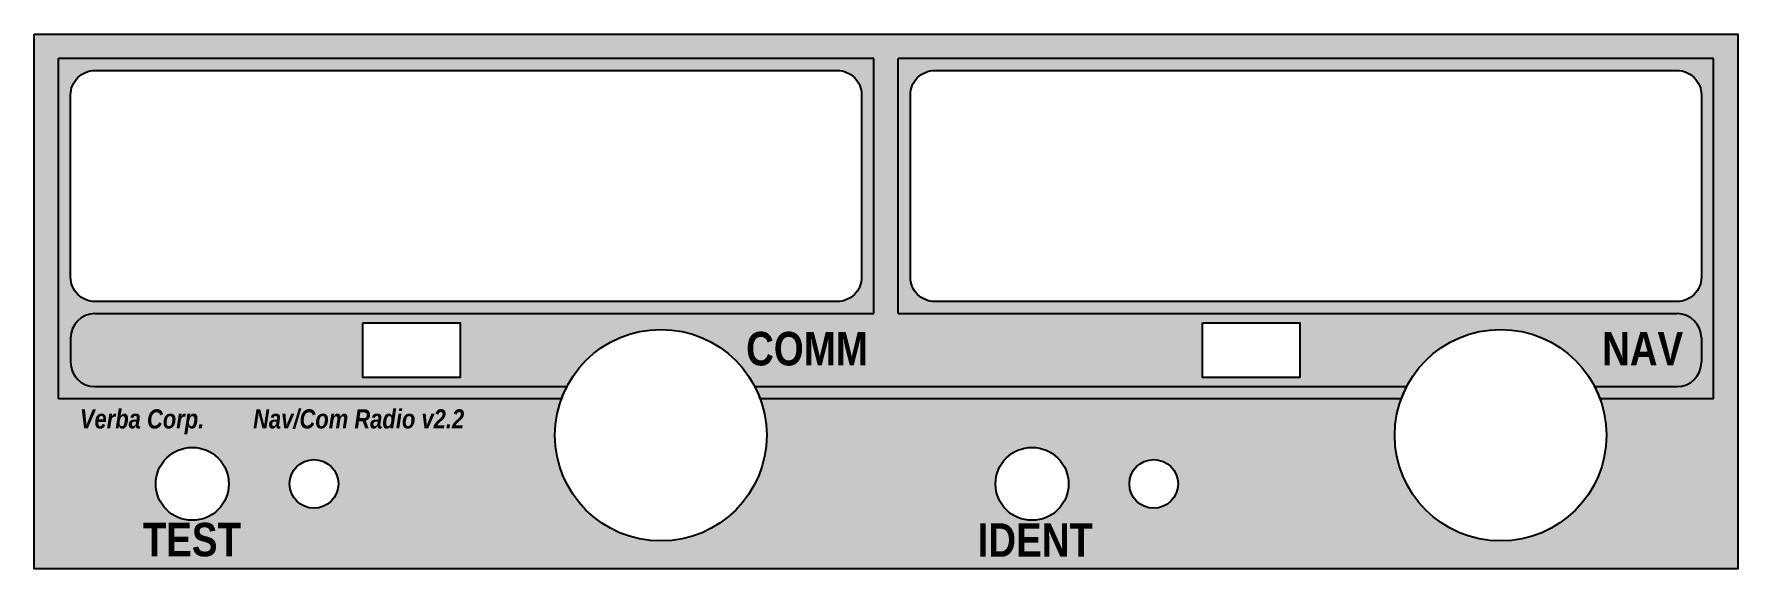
# Model space of a CAD drawing. Header units: inches. Extents: x 0 to 7, y 0 to 2.2.
import ezdxf

# ---------------------------------------------------------------- set-up
doc = ezdxf.new("R2010")
doc.units = ezdxf.units.IN
doc.layers.add('hrany', color=250, linetype='Continuous')
doc.layers.add('text', color=255, linetype='Continuous')
doc.styles.get("Standard").update_dxf_attribs({"font": 'arial.ttf'})

msp = doc.modelspace()

# ---------------------------------------------------------------- hatches: boundary and pattern name
at = {"layer": 'hrany', "lineweight": -3}
h = msp.add_hatch(color=256, dxfattribs=at)
h.dxf.hatch_style = 1
h.paths.add_polyline_path([(7, 0), (7, 2.2), (0, 2.2), (0, 0)])
h.paths.add_polyline_path([(2.14, 0.55, -1), (3.01, 0.55, -1)], flags=16)
h.paths.add_polyline_path([(1.75, 0.7875), (1.35, 0.7875), (1.35, 1.0125), (1.75, 1.0125)], flags=16)
h.paths.add_polyline_path([(1.25, 0.35, -1), (1.05, 0.35, -1)], flags=16)
h.paths.add_polyline_path([(0.25, 1.1, -0.414214), (0.15, 1.2), (0.15, 1.95, -0.414214), (0.25, 2.05), (3.3, 2.05, -0.414214), (3.4, 1.95), (3.4, 1.2, -0.414214), (3.3, 1.1)], flags=16)
h.paths.add_polyline_path([(0.8, 0.35, -1), (0.5, 0.35, -1)], flags=16)
h.paths.add_polyline_path([(3.6, 1.2), (3.6, 1.95, -0.414214), (3.7, 2.05), (6.75, 2.05, -0.414214), (6.85, 1.95), (6.85, 1.2, -0.414214), (6.75, 1.1), (3.7, 1.1, -0.414214)], flags=16)
h.paths.add_polyline_path([(4.25, 0.35, -1), (3.95, 0.35, -1)], flags=16)
h.paths.add_polyline_path([(4.7, 0.35, -1), (4.5, 0.35, -1)], flags=16)
h.paths.add_polyline_path([(4.8, 0.7875), (4.8, 1.0125), (5.2, 1.0125), (5.2, 0.7875)], flags=16)
h.paths.add_polyline_path([(5.59, 0.55, -1), (6.46, 0.55, -1)], flags=16)
at = {"layer": 'text', "lineweight": -3}
h = msp.add_hatch(color=256, dxfattribs=at)
h.dxf.hatch_style = 1
h.paths.add_polyline_path([(3.45, 2.1), (0.1, 2.1), (0.1, 0.7), (2.1667, 0.7, -0.031431), (2.1887, 0.75), (0.25, 0.75, -0.414214), (0.15, 0.85), (0.15, 0.95, -0.414214), (0.25, 1.05), (3.45, 1.05)])
h.paths.add_polyline_path([(0.25, 2.05), (3.3, 2.05, -0.414214), (3.4, 1.95), (3.4, 1.2, -0.414214), (3.3, 1.1), (0.25, 1.1, -0.414214), (0.15, 1.2), (0.15, 1.95, -0.414214)], flags=16)
h = msp.add_hatch(color=256, dxfattribs=at)
h.dxf.hatch_style = 1
h.paths.add_polyline_path([(6.9, 2.1), (3.55, 2.1), (3.55, 1.05), (6.75, 1.05, -0.414214), (6.85, 0.95), (6.85, 0.85, -0.414214), (6.75, 0.75), (6.4113, 0.75, -0.031431), (6.4333, 0.7), (6.9, 0.7)])
h.paths.add_polyline_path([(3.7, 2.05), (6.75, 2.05, -0.414214), (6.85, 1.95), (6.85, 1.2, -0.414214), (6.75, 1.1), (3.7, 1.1, -0.414214), (3.6, 1.2), (3.6, 1.95, -0.414214)], flags=16)
h = msp.add_hatch(color=256, dxfattribs=at)
h.dxf.hatch_style = 1
h.paths.add_polyline_path([(5.6387, 0.75), (2.9613, 0.75, -0.031431), (2.9833, 0.7), (5.6167, 0.7, -0.031431)])

# ---------------------------------------------------------------- linework, layer by layer
at = {"layer": 'hrany'}
for points in [[(0, 2.2), (7, 2.2), (7, 0), (0, 0)], [(1.35, 1.0125), (1.75, 1.0125), (1.75, 0.7875), (1.35, 0.7875)], [(4.8, 1.0125), (5.2, 1.0125), (5.2, 0.7875), (4.8, 0.7875)]]:
    msp.add_lwpolyline(points, close=True, dxfattribs=at)
for points in [[(0.25, 2.05), (3.3, 2.05, -0.414214), (3.4, 1.95), (3.4, 1.2, -0.414214), (3.3, 1.1), (0.25, 1.1, -0.414214), (0.15, 1.2), (0.15, 1.95, -0.414214)], [(3.7, 2.05), (6.75, 2.05, -0.414214), (6.85, 1.95), (6.85, 1.2, -0.414214), (6.75, 1.1), (3.7, 1.1, -0.414214), (3.6, 1.2), (3.6, 1.95, -0.414214)]]:
    msp.add_lwpolyline(points, format="xyb", close=True, dxfattribs=at)
for centre, radius in [((2.575, 0.55), 0.435), ((6.025, 0.55), 0.435), ((0.65, 0.35), 0.15), ((4.1, 0.35), 0.15), ((1.15, 0.35), 0.1), ((4.6, 0.35), 0.1)]:
    msp.add_circle(centre, radius, dxfattribs=at)
at = {"layer": 'text'}
for p, q in [((3.45, 2.1), (0.1, 2.1)), ((0.1, 0.7), (0.1, 2.1)), ((3.45, 1.05), (3.45, 2.1)), ((6.9, 2.1), (3.55, 2.1)), ((3.55, 1.05), (3.55, 2.1)), ((6.9, 0.7), (6.9, 2.1)), ((0.25, 1.05), (3.45, 1.05)), ((3.55, 1.05), (6.75, 1.05)), ((0.15, 0.95), (0.15, 0.85)), ((6.85, 0.95), (6.85, 0.85)), ((2.1667, 0.7), (0.1, 0.7)), ((0.25, 0.75), (2.1887, 0.75)), ((2.9613, 0.75), (5.6387, 0.75)), ((5.6167, 0.7), (2.9833, 0.7)), ((6.4113, 0.75), (6.75, 0.75)), ((6.9, 0.7), (6.4333, 0.7))]:
    msp.add_line(p, q, dxfattribs=at)
for points in [[(0.25, 2.05), (3.3, 2.05, -0.414214), (3.4, 1.95), (3.4, 1.2, -0.414214), (3.3, 1.1), (0.25, 1.1, -0.414214), (0.15, 1.2), (0.15, 1.95, -0.414214)], [(3.7, 2.05), (6.75, 2.05, -0.414214), (6.85, 1.95), (6.85, 1.2, -0.414214), (6.75, 1.1), (3.7, 1.1, -0.414214), (3.6, 1.2), (3.6, 1.95, -0.414214)]]:
    msp.add_lwpolyline(points, format="xyb", close=True, dxfattribs=at)
for centre, start, end in [((0.25, 0.95), 90, 180), ((6.75, 0.95), 0, 90), ((0.25, 0.85), 180, 270), ((6.75, 0.85), 270, 0)]:
    msp.add_arc(centre, 0.1, start, end, dxfattribs=at)
at = {"layer": 'text', "lineweight": -3}
for centre, start, end in [((2.575, 0.55), 152.62773, 159.82873), ((2.575, 0.55), 20.17127, 27.37227), ((6.025, 0.55), 152.62773, 159.82873), ((6.025, 0.55), 20.17127, 27.37227)]:
    msp.add_arc(centre, 0.435, start, end, dxfattribs=at)

# ---------------------------------------------------------------- texts
at = {"layer": 'text'}
for s, insert, char_height, attachment_point in [('{\\fArial Narrow|b1|i0|c0|p34;COMM}', (3.425, 0.975), 0.137795, 3), ('{\\fArial Narrow|b1|i0|c0|p34;NAV}', (6.775, 0.975), 0.137795, 3), ('{\\fArial Narrow|b1|i1|c0|p34;Verba Corp.        Nav/Com Radio v2.2}', (0.1881, 0.6565), 0.07874, 1), ('{\\fArial Narrow|b1|i0|c0|p34;TEST}', (0.85, 0.05), 0.137795, 9), ('{\\fArial Narrow|b1|i0|c0|p34;IDENT}', (4.35, 0.05), 0.137795, 9)]:
    msp.add_mtext(s, dxfattribs=dict(at, insert=insert, char_height=char_height, attachment_point=attachment_point))

doc.saveas('drawing.dxf')
